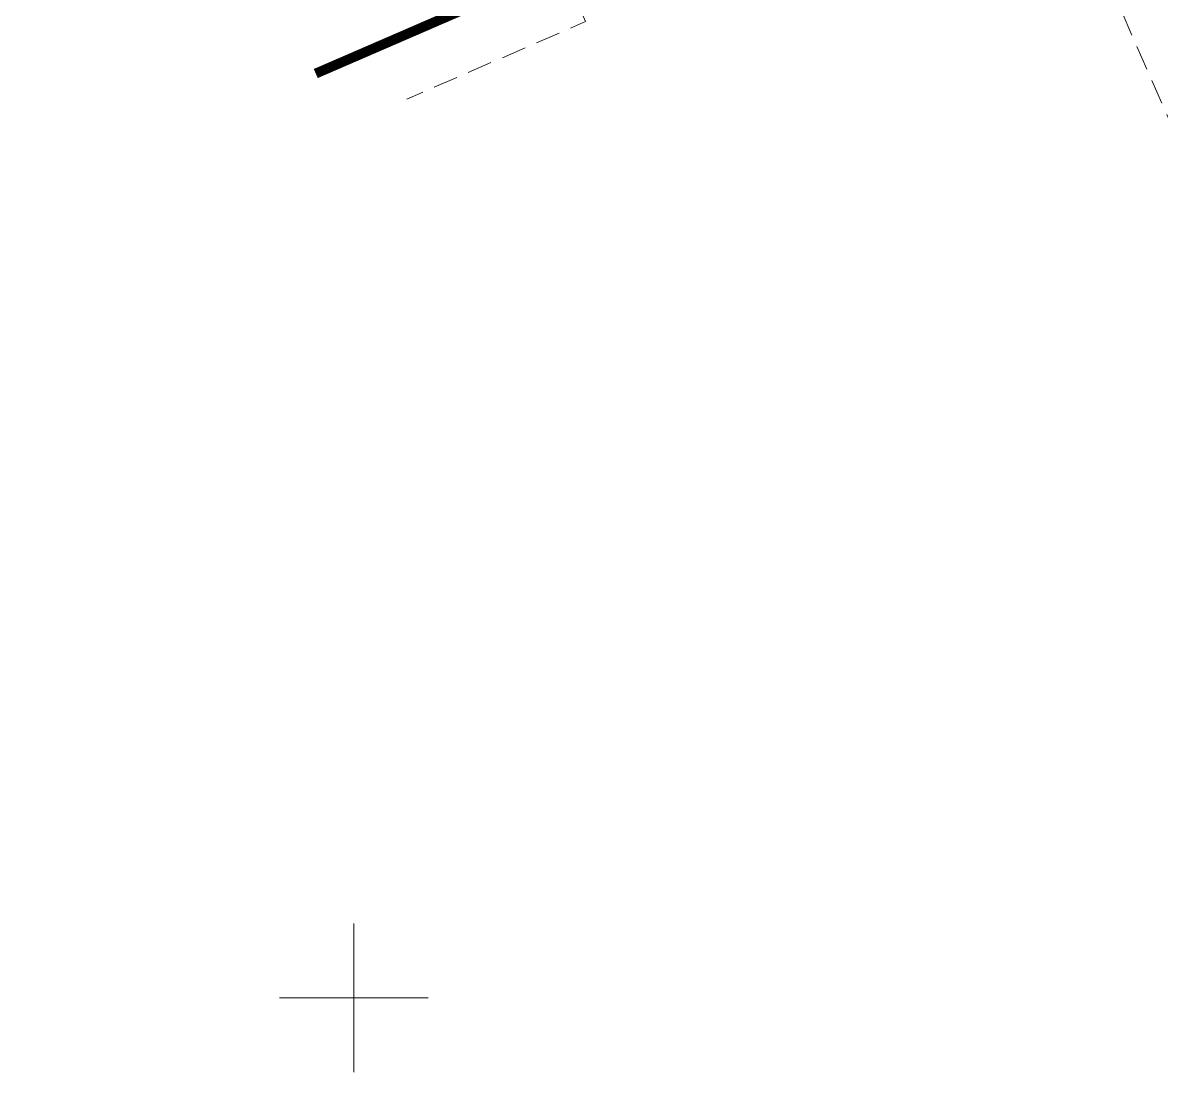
# Model space of a CAD drawing. Header units: metres. Extents: x 5191936 to 10384803, y 4968698 to 9938221.
# Drawn here: x 5192393.32 to 5192416.29, y 4968798.5 to 4968819.68 of the extents above; entities that cross this region are included whole.
import ezdxf

# ---------------------------------------------------------------- set-up
doc = ezdxf.new("R2010")
doc.units = ezdxf.units.M
doc.linetypes.add('DASHED', pattern=[0.75, 0.5, -0.25])
doc.layers.add('Grid', color=7, linetype='Continuous', lineweight=18)
doc.layers.add('Sit', color=7, linetype='Continuous', lineweight=18)

# ---------------------------------------------------------------- blocks, each defined once
blk = doc.blocks.new('GRID')
at = {"layer": 'Grid', "color": 104}
blk.add_line((-1.5, 0), (1.5, 0), dxfattribs=at)
for points in [[(0, 0), (0, 1.5)], [(0, 0), (0, -1.5)]]:
    blk.add_lwpolyline(points, dxfattribs=at)

msp = doc.modelspace()

# ---------------------------------------------------------------- linework, layer by layer
at = {"layer": 'Sit', "linetype": 'DASHED', "flags": 128}
for points, elevation in [([(5192397.15, 4968837.06), (5192404.677, 4968819.703), (5192401.072, 4968818.14)], 295.888), ([(5192422.618, 4968803.629), (5192414.218, 4968822.803), (5192412.891, 4968821.227)], 296.733)]:
    msp.add_lwpolyline(points, dxfattribs=dict(at, elevation=elevation))
at = {"layer": 'Sit', "const_width": 0.2, "elevation": 295.775, "flags": 128}
msp.add_lwpolyline([(5192393.425, 4968832.753), (5192396.799, 4968834.217), (5192396.521, 4968834.857), (5192397.026, 4968835.076), (5192400.664, 4968826.686), (5192401.319, 4968826.969), (5192401.537, 4968826.465), (5192400.883, 4968826.181), (5192403.15, 4968820.953), (5192403.805, 4968821.237), (5192404.023, 4968820.732), (5192399.234, 4968818.655)], dxfattribs=at)

# ---------------------------------------------------------------- block references
at = {"layer": 'Grid', "color": 7, "linetype": 'Continuous'}
msp.add_blockref('GRID', (5192400, 4968800), dxfattribs=at)

doc.saveas('drawing.dxf')
